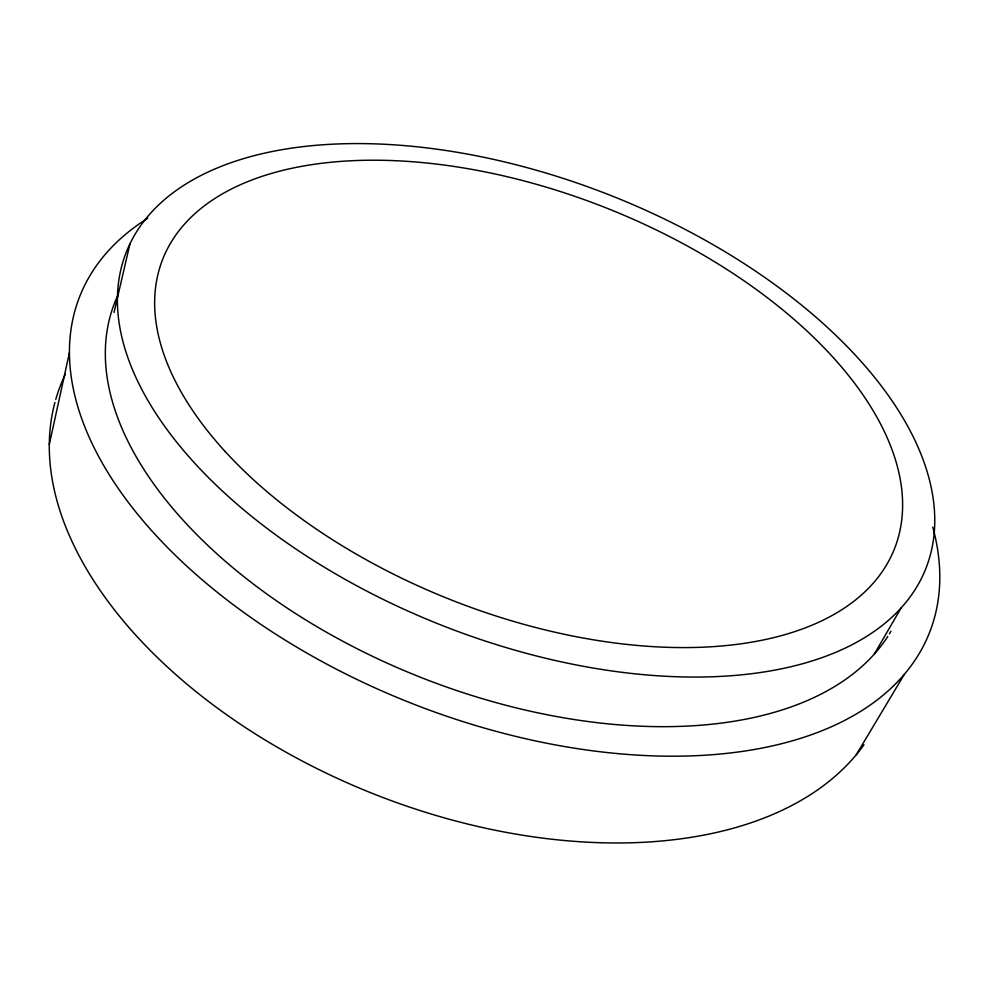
<?xml version="1.0" encoding="UTF-8"?>
<svg xmlns="http://www.w3.org/2000/svg" width="986" height="986" viewBox="0 0 986 986"><rect width="100%" height="100%" fill="white"/><g stroke="black" fill="none" stroke-linecap="round" stroke-linejoin="round"><path stroke-width="1.48" d="M49.3 444.526L69.427 352.594M114.043 312.439L129.967 243.813M874.36 654.014L901.155 607.881A429.921 230.921 21.6 0 0 479.097 156.33A429.921 230.921 21.6 0 0 198.001 466.748A429.921 230.921 21.6 0 0 901.155 607.881M856.255 754.746L904.433 674.214M932.768 527.066A456.925 256.274 21.6 0 1 411.926 703.462A456.925 256.274 21.6 0 1 147.777 218.226M890.987 631.225A422.119 236.085 21.6 0 1 889.397 633.875M887.745 636.5A422.119 236.085 21.6 0 1 391.873 665.254A422.119 236.085 21.6 0 1 118.184 294.604M863.982 744.726A442.048 265.111 21.6 0 1 358.238 787.592A442.048 265.111 21.6 0 1 54.933 402.374M55.758 399.416A442.048 265.111 21.6 0 1 65.421 374.162M225.141 451.489A393.488 210.77 21.6 0 0 869.64 587.089A393.488 210.77 21.6 0 0 491.102 173.129A393.488 210.77 21.6 0 0 225.141 451.489"/></g></svg>
